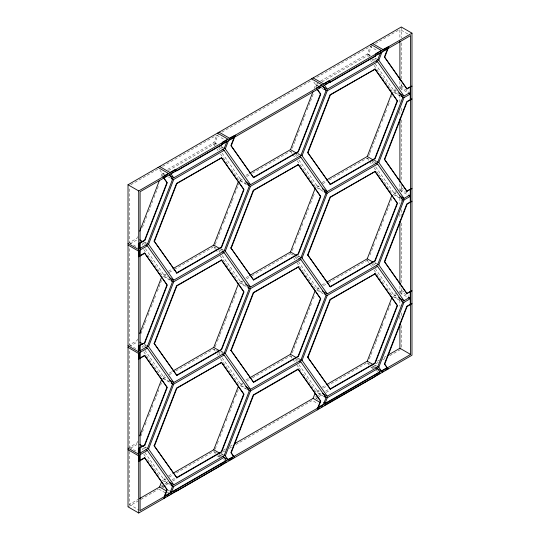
<?xml version="1.0" encoding="UTF-8"?>
<svg xmlns="http://www.w3.org/2000/svg" width="540" height="540" viewBox="0 0 540 540"><rect width="100%" height="100%" fill="white"/><g stroke="black" fill="none" stroke-linecap="round" stroke-linejoin="round"><path stroke-width="0.41" stroke-dasharray="2.7 2.03" d="M137.606 236.682L136.998 238.248L129.404 242.629L129.404 187.252M160.967 176.472L162.182 173.34L159.793 169.938M142.445 227.407L146.995 215.676M148.514 211.768L152.766 200.819M153.974 197.694L157.012 189.871M157.316 189.088L158.834 185.179M162.472 175.797L163.384 173.448L164.842 172.604M137.606 339.012L136.998 340.578L129.404 344.966L129.404 246.746M167.764 169.324L213.746 142.769L216.695 135.175L224.289 139.556M140.933 333.646L144.875 323.48M145.179 322.697L146.698 318.789M147.906 315.664L150.032 310.19M151.247 307.058L154.278 299.241M154.582 298.458L156.101 294.55M157.316 291.418L160.346 283.601M160.65 282.818L161.561 280.469M215.919 144.254L214.947 142.877L218.295 134.251M137.606 441.342L136.998 442.908L129.404 447.296L129.404 349.92M140.933 435.976L142.142 432.851M142.445 432.068L143.964 428.159M145.179 425.027L146.995 420.336M148.514 416.428L153.063 404.696M154.582 400.788L158.834 389.839M160.65 385.148L161.561 382.806M162.776 379.674L163.384 378.108L165.571 376.846M215.251 244.431L217.073 239.733M217.377 238.957L222.23 226.442M223.445 223.317L227.995 211.585M229.513 207.677L231.937 201.42M232.241 200.637L233.759 196.729M234.974 193.597L238.005 185.78M238.309 184.997L239.22 182.648M239.524 181.865L240.131 180.306L242.318 179.037M314.159 88.634L315.677 84.719L313.288 81.317M163.958 487.667L161.197 486.074L161.744 484.67M215.251 346.761L216.162 344.412M217.377 341.287L219.8 335.029M220.104 334.247L225.869 319.39M226.172 318.607L227.691 314.699M228.906 311.567L231.026 306.092M232.241 302.967L235.278 295.151M235.582 294.368L237.094 290.453M292.302 148.169L294.732 141.912M295.036 141.129L299.889 128.621M301.104 125.489L304.135 117.673M304.439 116.89L305.957 112.982M307.166 109.85L310.203 102.033M310.507 101.25L313.538 93.433M315.968 87.176L316.879 84.827L318.337 83.984M320.531 81.122L367.24 54.149L370.19 46.555L377.791 50.935M215.251 449.091L217.073 444.4M217.377 443.617L218.889 439.709M220.104 436.577L223.142 428.76M223.445 427.977L224.957 424.069M226.172 420.937L227.995 416.245M229.513 412.337L234.063 400.606M235.582 396.698L238.613 388.874M292.302 250.499L293.821 246.591M295.036 243.466L297.155 237.992M298.37 234.86L302.92 223.135M304.439 219.22L308.684 208.271M310.507 203.58L312.937 197.323M313.234 196.547L314.753 192.632M369.893 56.329L368.442 54.257L371.79 45.63M292.302 352.829L300.8 330.939M301.104 330.156L302.616 326.248M303.831 323.116L306.869 315.299M307.166 314.516L310.203 306.693M310.507 305.91L312.026 302.002M313.234 298.877L314.753 294.968M368.746 155.81L369.657 153.461M369.961 152.678L375.725 137.822M376.029 137.039L380.882 124.531M382.097 121.399L385.128 113.582M385.432 112.799L386.951 108.891M388.166 105.759L389.988 101.068M391.5 97.16L392.108 95.594M369.961 255.008L372.992 247.192M373.295 246.409L374.814 242.501M376.029 239.369L378.155 233.894M379.363 230.769L383.92 219.038M385.432 215.129L389.684 204.181M390.893 201.056L391.804 198.707M369.353 358.904L372.087 351.871M373.295 348.739L375.725 342.482M376.029 341.705L381.794 326.842M382.097 326.066L383.616 322.151M384.824 319.025L386.951 313.551M388.166 310.419L391.196 302.603M130.842 184.741L158.834 168.581M162.628 166.388L216.695 135.175M221.94 132.145L312.329 79.96M316.852 77.348L371.257 45.941M375.394 43.551L399.182 29.815M168.494 170.498L213.746 144.369L215.129 145.166M321.988 81.877L367.24 55.748L368.624 56.545M222.21 153.212L240.131 178.706L241.589 177.863M245.97 175.331L248.886 173.65M375.226 63.902L393.626 90.086L395.719 88.877M130.093 243.83L136.998 239.848M246.699 176.513L249.622 174.825M252.538 173.138L290.493 151.227L295.326 154.015M396.414 90.072L393.626 91.685L400.532 95.668M399.904 81.425L399.904 88.061L401.288 87.257M145.463 248.69L163.384 274.178L164.842 273.341M168.494 271.228L172.139 269.123M298.957 160.07L316.879 185.564L318.337 184.721M321.988 182.608L326.369 180.083M166.3 274.097L163.384 275.778L170.289 279.767M169.222 272.41L173.603 269.879M174.332 269.46L213.017 247.124M319.066 185.895L316.879 187.157L322.4 190.35M322.718 183.789L326.369 181.683M329.285 179.996L367.24 158.078L370.008 159.678M222.21 255.542L240.131 281.036L241.589 280.193M245.97 277.668L248.886 275.981M375.705 166.928L393.626 192.416L395.719 191.207M129.404 346.565L136.998 342.178M243.047 280.949L240.131 282.636L246.341 286.22M246.699 278.843L251.08 276.311M251.809 275.893L290.493 253.557L291.951 255.623M396.414 192.402L393.626 194.015L400.532 198.005M399.904 183.755L399.904 190.391L401.288 189.594M144.977 350.332L163.384 376.515L164.842 375.671M169.222 373.14L172.139 371.452M298.478 261.711L316.879 287.894L318.337 287.05M321.988 284.945L325.64 282.832M169.222 374.74L172.874 372.634M175.79 370.946L213.746 349.036L217.202 351.027M319.066 288.225L316.879 289.494L322.4 292.68M323.447 285.701L327.827 283.169M328.556 282.751L367.24 260.415L369.313 261.61M222.21 357.878L240.131 383.366L241.589 382.523M245.97 379.998L248.886 378.311M375.226 268.569L393.626 294.746L395.719 293.537M130.788 448.099L136.998 444.508M243.047 383.279L240.131 384.966L246.341 388.557M246.699 381.173L249.622 379.485M252.538 377.804L290.493 355.887L293.26 357.48M396.414 294.732L393.626 296.345L399.843 299.936M399.904 286.085L399.904 292.721L401.288 291.924M144.977 452.662L163.384 478.845L164.842 478.001M168.494 475.895L172.139 473.789M298.957 364.73L316.879 390.224L318.337 389.381M321.988 387.275L326.369 384.743M166.3 478.757L163.384 480.445L170.289 484.427M169.222 477.07L172.874 474.964M176.519 472.858L213.017 451.784M319.066 390.555L316.879 391.824L321.712 394.612M323.447 388.031L326.369 386.343M327.098 385.925L367.24 362.745L370.008 364.338M129.404 451.42L129.404 504.428L138.031 499.453M161.197 486.074L164.113 484.387M164.849 483.968L167.764 482.281M172.145 479.756L175.061 478.069M223.371 450.178L225.558 448.916M229.932 446.391L232.119 445.129M317.615 395.773L314.692 397.454L318.148 399.452M318.344 395.348L321.26 393.66M325.64 391.136L328.556 389.448M377.527 361.179L379.694 359.93M384.021 357.426L386.188 356.177M128.02 506.831L138.044 501.046M140.906 499.392L158.085 489.47M161.845 487.303L164.734 485.636M165.456 485.217L169.067 483.131M172.679 481.046L177.012 478.548M222.703 452.162L224.89 450.9M229.257 448.382L231.444 447.12M235.811 444.596L312.296 400.437L317.817 403.63M316.062 398.264L318.229 397.015M318.951 396.596L321.84 394.929M326.174 392.425L329.785 390.339M376.137 363.575L378.297 362.333M382.604 359.843L385.479 358.182M389.792 355.698L400.572 349.475M407.747 33.925L399.904 29.396L399.904 38.63M368.442 54.257L370.514 55.458M375.347 58.246L376.731 59.042M367.24 54.149L370.697 56.147M374.841 58.536L376.218 59.333M372.769 58.941L374.841 60.136M403.36 86.859L401.288 85.658L399.904 86.461L408.888 91.645M399.904 88.061L407.498 92.441M393.626 90.086L397.771 92.475M400.025 95.965L392.425 91.577L390.008 88.135M316.879 83.228L318.256 84.024M316.879 84.827L318.256 85.624M315.677 84.719L317.75 85.921M321.894 88.31L325.343 90.302M374.659 160.178L376.731 161.372M374.146 160.468L376.218 161.663M372.769 161.271L374.841 162.466M403.36 189.189L401.288 187.994L399.904 188.791L408.888 193.975M399.904 190.391L407.498 194.778M393.626 192.416L397.771 194.812M393.12 194.306L400.025 198.295M297.911 153.32L299.984 154.521M297.398 153.617L299.471 154.811M296.021 154.413L298.782 156.013M316.879 185.564L320.328 187.556M323.271 191.437L315.677 187.056L302.603 168.453M214.947 142.877L217.019 144.072M221.164 146.468L223.236 147.663M213.746 142.769L216.513 144.369M220.651 146.758L222.723 147.953M219.274 147.562L221.346 148.757M240.131 178.706L243.581 180.697M240.131 180.306L246.341 183.89M246.524 184.585L238.93 180.198L230.695 168.487M374.659 262.507L376.731 263.702M374.841 263.196L376.218 263.999M372.769 263.601L374.841 264.796M404.055 291.917L401.288 290.324L399.904 291.121L408.888 296.305M399.904 292.721L407.498 297.108M393.626 294.746L397.076 296.744M393.12 296.635L400.025 300.625M163.384 173.448L164.761 174.245M162.182 173.34L164.255 174.535M168.399 176.931L169.776 177.728M297.911 255.656L299.984 256.851M297.398 255.947L299.471 257.141M291.188 253.955L293.26 255.15M296.021 256.743L298.094 257.945M316.879 287.894L320.328 289.885M323.271 293.767L315.677 289.386L303.575 272.16M221.164 248.798L223.236 249.993M220.651 249.089L222.723 250.283M213.746 246.699L216.513 248.299M219.274 249.892L221.346 251.087M240.131 281.036L244.276 283.426M238.93 282.528L247.219 287.314M375.347 365.236L376.731 366.039M374.146 365.135L376.218 366.329M372.411 365.729L374.841 367.126M372.519 366.464L374.591 367.659M371.5 367.052L373.572 368.246M370.919 367.389L372.992 368.584M376.441 370.575L377.825 371.378M145.105 242.339L146.489 243.135M143.903 242.231L146.664 243.83M142.526 243.034L144.599 244.229M129.404 242.629L137.693 247.415M163.384 274.178L168.217 276.973M169.776 280.058L162.182 275.67L154.433 264.647M298.6 358.385L299.984 359.181M297.398 358.276L299.471 359.471M296.021 359.08L298.094 360.275M316.879 390.224L320.328 392.215M323.966 396.502L315.677 391.716L302.603 373.113M221.164 351.128L223.236 352.323M220.651 351.419L222.723 352.613M217.89 351.425L221.346 353.417M240.131 383.366L244.276 385.763M246.524 389.245L238.93 384.858L227.306 368.327M144.416 344.27L146.489 345.472M144.599 344.966L145.976 345.762M143.215 345.762L144.599 346.565M129.404 344.966L137.693 349.745M163.384 376.515L167.528 378.905M163.384 378.108L169.594 381.699M162.871 378.405L169.776 382.388M221.164 453.458L223.236 454.653M220.651 453.749L222.723 454.95M214.441 451.764L216.513 452.959M219.274 454.552L221.677 455.942M219.024 455.085L221.096 456.28M218.005 455.672L220.077 456.867M217.424 456.01L219.497 457.205M223.641 459.594L225.018 460.397M145.105 447.005L146.489 447.802M143.903 446.897L145.976 448.092M143.215 448.099L144.599 448.895M129.404 447.296L137.693 452.081M163.384 478.845L168.217 481.633M162.182 480.337L169.776 484.718M168.102 490.064L169.486 490.86M167.299 492.122L168.683 492.919M158.8 489.058L165.011 492.649M129.404 504.428L139.381 510.192M371.831 59.083L373.288 61.148M370.636 60.575L371.601 61.952M374.024 65.394L379.35 72.974M379.836 73.663L389.522 87.446M371.831 161.413L373.288 163.478M367.24 158.078L369.178 160.839M369.664 161.528L372.087 164.97M374.024 167.724L378.385 173.927M378.864 174.616L392.425 193.907M295.569 155.243L296.541 156.627M371.831 263.743L373.288 265.808M290.493 151.227L292.43 153.981M292.916 154.669L294.853 157.424M297.277 160.873L302.117 167.764M367.24 260.415L370.15 264.546M370.636 265.235L371.601 266.612M374.024 270.061L383.711 283.838M386.613 287.969L389.522 292.106M390.008 292.795L392.425 296.237M218.822 148.392L219.787 149.769M295.083 256.885L296.541 258.957M213.746 144.369L214.718 145.746M217.141 149.195L218.106 150.572M220.529 154.015L228.278 165.038M293.888 258.383L294.853 259.76M296.791 262.514L303.089 271.472M367.24 362.745L368.995 365.229M218.822 250.722L220.273 252.788M295.569 359.91L296.541 361.287M214.232 247.388L215.204 248.771M215.683 249.46L218.106 252.902M220.043 255.656L222.466 259.106M222.953 259.794L225.855 263.925M226.341 264.613L237.478 280.463M290.493 355.887L292.43 358.641M292.916 359.336L294.853 362.09M296.791 364.844L298.728 367.598M299.214 368.287L302.117 372.425M142.074 243.864L143.039 245.241M216.884 350.298L218.335 352.363M218.822 353.052L220.273 355.118M143.782 249.494L145.719 252.248M147.656 255.001L150.559 259.139M151.045 259.828L153.947 263.959M213.746 349.036L215.204 351.101M217.141 353.855L218.106 355.232M220.529 358.682L226.827 367.632M142.074 346.194L143.039 347.578M143.782 351.824L153.947 366.289M154.433 366.977L162.182 378.007M213.746 451.366L215.933 454.471M142.074 448.531L143.039 449.908M143.782 454.154L145.719 456.908M147.656 459.668L150.559 463.799M151.045 464.488L153.947 468.626M154.433 469.314L159.759 476.888M401.288 27L401.288 37.895M401.288 42.923L401.288 78.955M401.288 83.984L401.288 89.775M401.288 108.243L401.288 112.442M401.288 119.995L401.288 181.278M401.288 185.476L401.288 192.112M401.288 199.665L401.288 201.346M401.288 209.736L401.288 215.615M401.288 223.169L401.288 283.608M401.288 288.644L401.288 294.442M401.288 312.93L401.288 317.129M401.288 325.532L401.288 349.056M399.904 94.777L399.904 102.33M399.904 111.564L399.904 115.763M399.904 197.944L399.904 203.823M399.904 213.894L399.904 218.093M399.904 300.294L399.904 306.187M399.904 316.285L399.904 320.49"/><path stroke-width="0.81" d="M139.732 231.208L159.455 180.38M169.196 174.562L172.544 179.321L147.359 244.229L139.766 248.609L139.766 243.013L144.558 240.246L166.941 182.554L163.6 177.788L167.096 175.77M128.02 243.432L138.375 249.413L138.375 243.817L144.889 240.435L167.279 182.743L162.797 176.654L168.392 173.421L158.038 167.441M173.738 280.159L148.554 244.337L173.738 179.429L224.107 150.35L249.291 186.179L224.107 251.08L173.738 280.159L169.594 277.769M154.15 241.103L176.54 183.411L221.643 157.754L244.026 189.601L221.643 247.293L176.87 273.139L154.15 241.103L176.87 273.139M154.487 241.292L176.87 183.6L221.643 157.754M139.732 333.538L161.879 276.453M144.558 342.576L166.941 284.884L144.558 253.037L139.766 255.805L139.766 250.209L147.359 245.828L172.544 281.651L147.359 346.558L139.766 350.946L139.766 345.344L144.889 342.772L167.279 285.073L144.558 253.037M169.594 175.439L173.738 177.829L224.107 148.75L227.056 141.156L221.461 144.383L221.643 144.963L222.588 142.513L222.257 142.324L227.853 139.091L217.499 133.11M173.738 382.489L148.554 346.667L173.738 281.759L224.107 252.679L249.291 288.509L224.107 353.417L173.738 382.489L169.594 380.099M322.691 85.941L326.038 90.7L300.854 155.608L250.486 184.687L225.302 148.858L228.65 140.231M154.15 343.433L176.54 285.741L221.643 260.084L244.026 291.931L221.643 349.623L176.87 375.476L154.15 343.433L176.87 375.476M311.533 78.82L321.887 84.8L316.291 88.034L320.774 94.122L298.391 151.821L253.618 177.667L230.904 145.625L234.252 136.998L234.583 137.194M154.487 343.629L176.87 285.93L221.643 260.084M253.618 177.667L231.235 145.82L235.379 135.128L229.453 138.173L219.091 132.192M139.732 435.875L161.879 378.783M172.874 268.704L213.746 245.099L238.322 181.764M144.558 444.906L166.941 387.214L144.558 355.367L139.766 358.142L139.766 352.539L147.359 348.158L172.544 383.981L147.359 448.889L139.766 453.276L139.766 447.68L144.889 445.102L167.279 387.41L144.558 355.367M176.54 272.95L221.306 247.104L243.695 189.405L221.306 157.565M173.738 484.826L148.554 448.996L173.738 384.089L224.107 355.01L249.291 390.839L224.107 455.746L173.738 484.826L169.594 482.429M250.486 287.017L225.302 251.188L250.486 186.287L300.854 157.208L326.038 193.03L300.854 257.938L250.486 287.017L245.653 284.229M154.15 445.763L176.54 388.071L221.643 362.414L244.026 394.261L221.643 451.953L176.87 477.806L154.15 445.763L176.87 477.806M230.904 247.961L253.287 190.262L298.391 164.612L320.774 196.459L298.391 254.151L253.618 279.997L230.904 247.961L253.618 279.997M154.487 445.959L176.87 388.267L221.643 362.414M231.235 248.15L253.618 190.458L298.391 164.612M139.469 498.623L159.597 486.999L161.608 481.815M172.874 371.034L213.746 347.436L238.322 284.094M249.622 173.225L290.493 149.627L312.95 91.76M164.356 496.206L166.941 489.544L144.558 457.697L139.766 460.471L139.766 454.876L147.359 450.488L172.544 486.317L169.958 492.98L164.356 496.206L164.693 496.402M176.54 375.28L221.306 349.434L243.695 291.742L221.306 259.895M253.287 177.471L298.053 151.625L320.443 93.933L317.095 89.168L317.425 89.363M144.558 457.697L167.279 489.74L163.89 498.461L163.559 498.272M171.551 492.055L173.738 486.425L224.107 457.346L226.294 460.451L171.551 492.055L170.174 491.258M250.486 389.347L225.302 353.518L250.486 288.617L300.854 259.538L326.038 295.367L300.854 360.268L250.486 389.347L245.653 386.559M327.233 191.538L302.056 155.716L327.233 90.808L377.602 61.729L402.786 97.558L377.602 162.466L327.233 191.538L322.4 188.75M176.54 490.401L176.681 491.076L221.825 465.014L221.306 464.555M230.904 350.291L253.287 292.599L298.391 266.942L320.774 298.789L298.391 356.481L253.618 382.327L230.904 350.291L253.618 382.327M307.651 152.483L330.035 94.79L375.138 69.134L397.521 100.98L375.138 158.672L330.365 184.518L307.651 152.483L330.365 184.518M231.235 350.48L253.618 292.788L298.391 266.942M307.982 152.678L330.365 94.979L375.138 69.134M172.874 473.364L213.746 449.766L238.322 386.424M249.622 275.555L290.493 251.957L315.374 187.832M176.54 477.61L221.306 451.764L243.695 394.072L221.306 362.225M253.287 279.808L298.053 253.955L320.443 196.263L298.053 164.417M328.482 82.593L329.886 81.783L330.365 82.188L375.138 56.342L376.083 53.899L375.752 53.703L381.348 50.47L370.994 44.496M380.552 52.535L377.602 60.129L327.233 89.208L322.4 86.42M233.82 456.489L227.887 459.526L225.302 455.855L250.486 390.947L300.854 361.868L326.038 397.697L323.453 404.359L317.858 407.592L318.188 407.781M327.233 293.875L302.056 258.046L327.233 193.138L377.602 164.059L402.786 199.888L377.602 264.796L327.233 293.875L322.4 291.08M410.596 87.035L410.265 86.846L410.265 92.441L403.981 96.066L378.803 60.237L382.151 51.611M233.489 456.3L230.904 452.621L253.287 394.929L298.053 369.077L320.774 401.119L317.385 409.84L317.054 409.651M307.651 254.813L330.035 197.12L375.138 171.464L397.521 203.31L375.138 261.002L330.365 286.855L307.651 254.813L330.365 286.855M411.649 86.042L411.98 86.238L406.782 88.857L384.399 57.011L387.747 48.377L388.078 48.573M234.286 457.434L234.617 457.63L231.235 452.81L253.618 395.118L298.391 369.272M307.982 255.008L330.365 197.309L375.138 171.464M407.113 89.046L384.73 57.2L388.874 46.508L382.948 49.552L372.593 43.571M249.622 377.892L290.493 354.287L315.07 290.945M326.369 180.083L367.24 156.485L392.121 92.36M253.287 382.138L298.053 356.285L320.443 298.593L298.053 266.747M330.035 184.329L374.8 158.483L397.19 100.791L374.8 68.945M327.233 396.205L302.056 360.376L327.233 295.468L377.602 266.396L402.786 302.218L377.602 367.126L327.233 396.205L322.4 393.41M410.596 189.365L410.265 189.175L410.265 194.771L403.981 198.396L378.803 162.567L403.981 97.666L410.265 94.041L410.265 99.637L406.782 101.648L384.399 159.341L406.782 191.187L411.98 188.568L411.649 188.372M307.651 357.143L330.035 299.45L375.138 273.793L397.521 305.64L375.138 363.339L330.365 389.185L307.651 357.143L330.365 389.185M307.982 357.338L330.365 299.646L375.138 273.793M407.113 191.376L384.73 159.53L407.113 101.837L411.98 99.029L411.649 98.834M234.313 443.867L313.092 398.378L315.103 393.194M327.098 281.995L367.24 258.815L391.817 195.473M317.858 407.592L320.443 400.923L298.053 369.077M330.035 286.659L374.8 260.813L397.19 203.121L374.8 171.275M325.053 403.434L327.233 397.805L377.602 368.726L379.789 371.831L325.053 403.434L323.669 402.638M410.596 291.695L410.265 291.506L410.265 297.101L403.981 300.726L378.803 264.904L403.981 199.996L410.265 196.371L410.265 201.967L406.782 203.978L384.399 261.671L406.782 293.517L411.98 290.898L411.649 290.709M407.113 293.706L384.73 261.86L407.113 204.167L411.98 201.359L411.649 201.163M326.369 384.743L367.24 361.145L392.121 297.02M330.035 388.989L374.8 363.143L397.19 305.451L374.8 273.604M386.984 367.679L381.389 370.913L378.803 367.234L403.981 302.326L410.265 298.701L410.265 304.297L406.782 306.308L384.399 364.001L387.315 367.868M387.781 368.813L388.112 369.009L384.73 364.19L407.113 306.497L411.98 303.689L411.649 303.5M128.02 184.768L401.288 27L411.98 33.169L411.98 355.232L138.713 513L128.02 506.831L128.02 184.768L138.713 190.944L411.98 33.169M172.192 172.827L173.59 172.017M174.987 171.214L176.391 170.404L176.87 170.809L221.643 144.963M229.351 139.826L233.55 137.403M319.147 87.986L320.517 87.19M325.688 84.206L327.085 83.403M377.055 54.553L378.452 53.744M383.549 50.801L387.045 48.782M406.782 88.857L410.265 86.846M144.889 253.226L138.713 256.797L138.375 251.012L128.02 245.032M406.782 191.187L410.265 189.175M144.889 342.772L138.375 346.147L138.375 351.743L128.02 345.762M144.889 355.563L138.713 359.127L138.375 353.342L128.02 347.362M406.782 293.517L410.265 291.506M144.889 445.102L138.375 448.477L138.375 454.073L128.02 448.092M144.889 457.893L138.713 461.464L138.375 455.672L128.02 449.692M387.632 355.34L399.904 348.26L410.596 354.429L410.596 35.573L140.096 191.741L140.096 510.604L410.596 354.429M164.261 497.867L165.659 497.057M167.056 496.253L169.155 495.038M170.755 494.114L172.152 493.31M173.556 492.5L175.649 491.285M222.197 464.42L226.388 461.997M228.69 460.667L232.888 458.244M318.452 408.841L319.856 408.038M321.253 407.228L322.65 406.418M324.25 405.493L329.15 402.671M375.692 375.8L379.89 373.376M382.185 372.046L383.582 371.237M384.986 370.433L386.383 369.623M375.287 55.958L374.956 55.762L375.138 56.342M377.42 59.441L378.803 60.237M376.218 60.932L377.602 61.729M408.193 92.846L410.265 94.041M398.459 92.873L403.981 96.066M401.22 96.073L403.981 97.666M313.132 77.902L323.487 83.876L329.083 80.649L330.365 82.188M324.473 89.215L327.233 90.808M377.42 161.77L378.803 162.567M367.24 156.485L373.457 160.07M375.53 162.864L377.602 164.059M408.193 195.176L410.265 196.371M399.843 196.007L403.981 198.396M401.22 198.403L403.981 199.996M300.672 154.919L302.056 155.716M290.493 149.627L296.71 153.218M299.471 156.411L300.854 157.208M324.473 191.545L327.233 193.138M324.655 192.233L326.038 193.03M223.925 148.061L225.302 148.858M222.035 149.155L224.107 150.35M245.653 181.892L250.486 184.687M247.725 184.687L250.486 186.287M377.42 264.101L378.803 264.904M367.24 258.815L372.769 262.001M376.218 265.592L377.602 266.396M408.193 297.506L410.265 298.701M398.459 297.54L403.981 300.726M401.22 300.733L403.981 302.326M159.638 166.516L169.992 172.496L175.588 169.27L176.87 170.809M171.666 178.234L173.738 179.429M171.16 178.524L172.544 179.321M300.672 257.249L302.056 258.046M290.493 251.957L296.021 255.15M298.782 258.343L300.854 259.538M324.473 293.875L327.233 295.468M223.925 250.391L225.302 251.188M213.746 245.099L219.962 248.69M222.035 251.485L224.107 252.679M248.413 287.422L250.486 288.617M247.907 287.712L249.291 288.509M377.42 366.437L378.803 367.234M367.24 361.145L373.457 364.73M375.53 367.531L381.389 370.913M147.177 243.54L148.554 244.337M139.759 239.841L143.215 241.832M374.99 376.205L375.32 376.394L329.846 402.266M145.976 245.032L147.359 245.828M170.978 280.166L173.738 281.759M171.16 280.854L172.544 281.651M300.672 359.579L302.056 360.376M290.493 354.287L296.71 357.878M299.471 361.071L300.854 361.868M324.473 396.205L327.233 397.805M324.655 396.9L326.038 397.697M313.092 398.378L320.686 402.766M223.925 352.721L225.302 353.518M213.746 347.436L219.274 350.622M222.035 353.815L224.107 355.01M247.725 389.354L250.486 390.947M147.177 345.87L148.554 346.667M139.759 342.171L142.526 343.771M145.287 346.964L147.359 348.158M171.666 382.894L173.738 384.089M171.16 383.184L172.544 383.981M223.925 455.051L225.302 455.855M213.746 449.766L219.962 453.35M222.035 456.145L227.887 459.526M147.177 448.2L148.554 448.996M139.759 444.501L143.215 446.499M145.976 449.692L147.359 450.488M170.978 484.826L173.738 486.425M171.16 485.521L172.544 486.317M159.597 486.999L166.502 490.988M324.29 85.016L327.233 89.208M170.789 173.637L173.738 177.829M399.904 41.148L399.904 79.745M399.904 119.117L399.904 182.075M399.904 221.447L399.904 284.404M399.904 323.858L399.904 348.26M138.713 190.944L138.713 513"/></g></svg>
